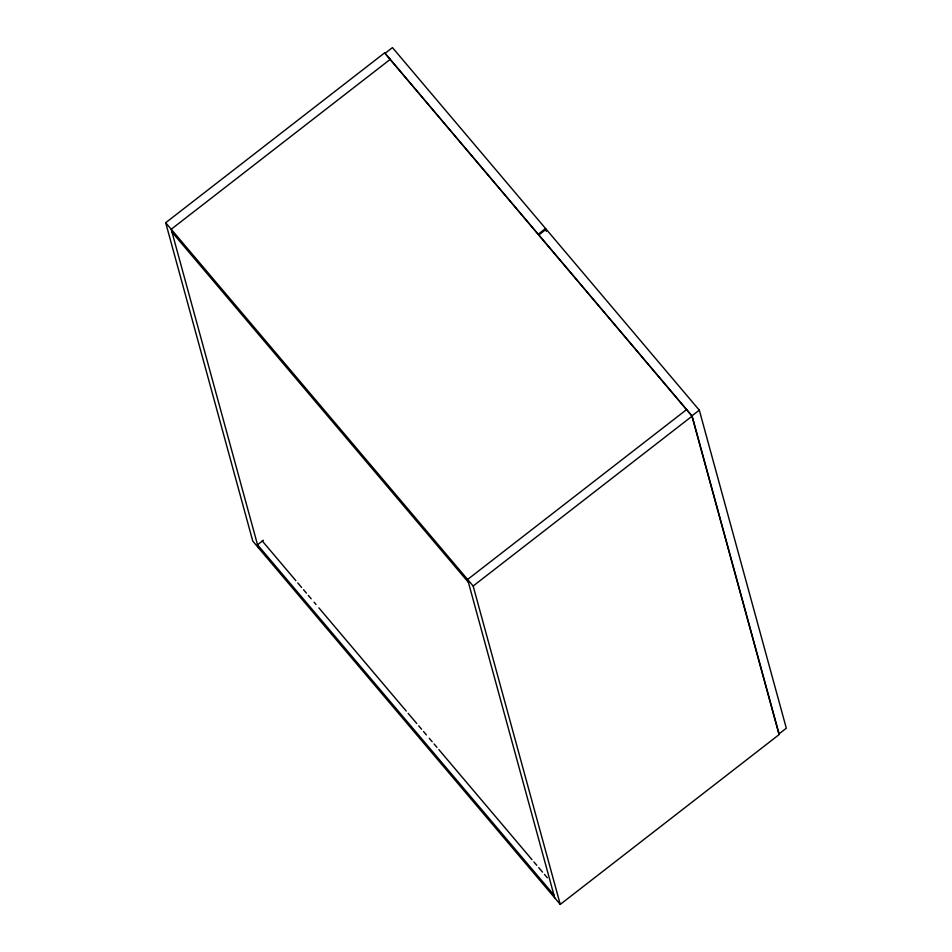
<?xml version="1.0" encoding="UTF-8"?>
<svg xmlns="http://www.w3.org/2000/svg" width="952" height="952" viewBox="0 0 952 952"><rect width="100%" height="100%" fill="white"/><g stroke="black" fill="none" stroke-linecap="round" stroke-linejoin="round"><path stroke-width="1.43" d="M165.684 222.732L384.667 52.836L692.14 416.119L779.236 734.516L560.252 904.4L252.78 541.117L165.684 222.732L473.156 586.015L560.252 904.4M390.201 59.381L171.217 229.265L258.313 547.65M545.567 228.516L538.142 234.275L385.013 53.36L392.45 47.6L545.567 228.516L546.353 231.384M263.383 540.248L257.528 544.794L553.933 894.999M686.606 409.586L467.622 579.471L554.718 897.855M691.878 415.917L699.303 410.157L546.186 229.242L538.749 235.001L691.878 415.917L778.891 733.992L786.316 728.221L699.303 410.157M473.156 586.015L692.14 416.119M172.003 232.133L468.408 582.338M262.252 540.962L295.858 580.649M297.774 582.922L301.605 587.455M303.533 589.728L306.413 593.132M308.329 595.393L311.209 598.796M314.089 602.199L316.005 604.472M318.884 607.876L406.242 711.073M408.158 713.346L416.797 723.544M418.713 725.817L421.593 729.22M423.509 731.493L426.389 734.896M429.269 738.288L432.148 741.691M434.076 743.964L436.956 747.368M438.872 749.629L531.978 859.644M533.893 861.905L536.773 865.308M538.701 867.581L542.533 872.115M544.461 874.388L547.34 877.792"/></g></svg>
